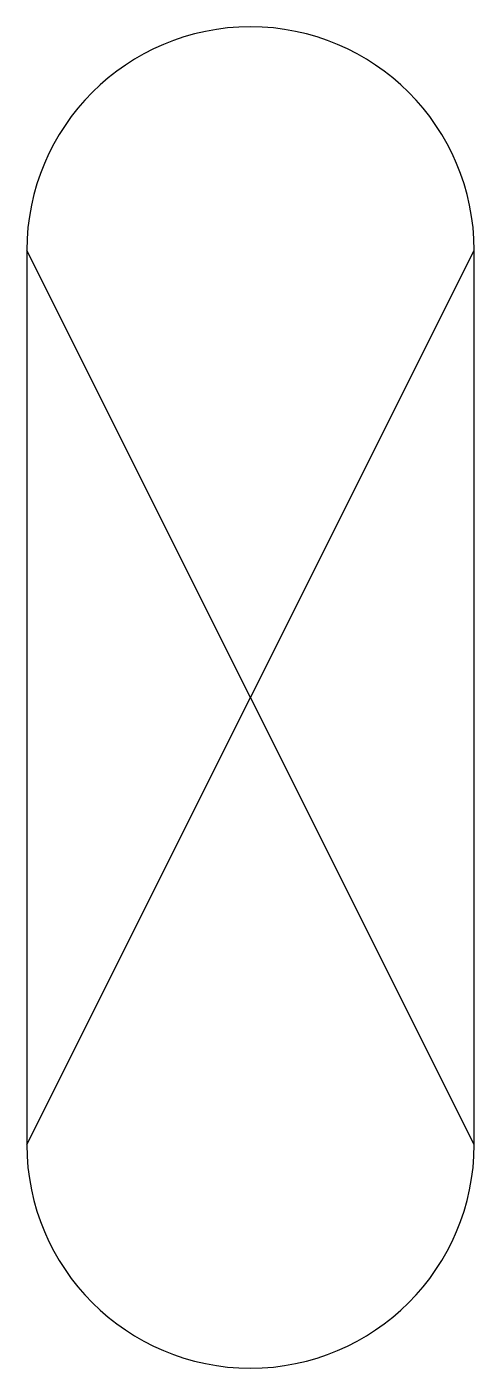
# Model space of a CAD drawing. Header units: millimetres. Extents: x -250 to 250, y -750 to 750.
import ezdxf

# ---------------------------------------------------------------- set-up
doc = ezdxf.new("R2010")
doc.units = ezdxf.units.MM
doc.header["$MEASUREMENT"] = 0
doc.layers.add('Shape1 v1_Sketch1', color=7, linetype='Continuous')

msp = doc.modelspace()

# ---------------------------------------------------------------- linework, layer by layer
at = {"layer": 'Shape1 v1_Sketch1'}
for p, q in [((-250, 500), (-250, -500)), ((-250, -500), (250, 500)), ((250, -500), (-250, 500)), ((250, -500), (250, 500))]:
    msp.add_line(p, q, dxfattribs=at)
for centre, start, end in [((0, 500), 0, 180), ((0, -500), 180, 0)]:
    msp.add_arc(centre, 250, start, end, dxfattribs=at)
msp.add_point((0, 0), dxfattribs=at)
msp.add_point((0, 0), dxfattribs=at)

doc.saveas('drawing.dxf')
